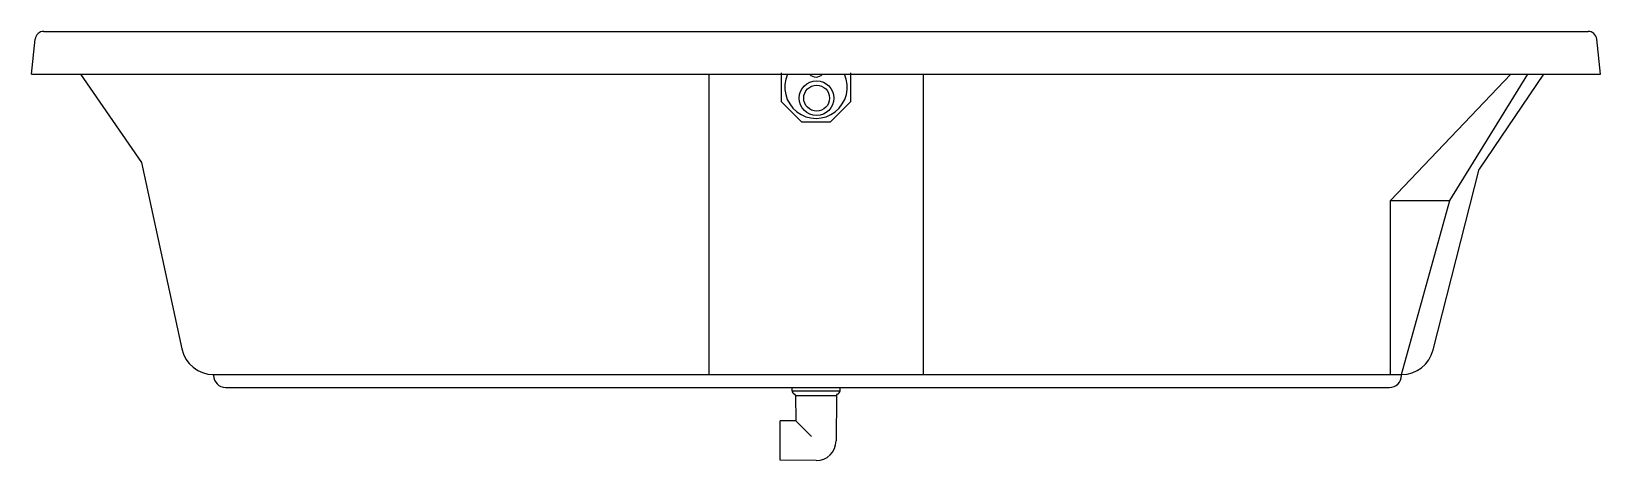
# Model space of a CAD drawing. Header units: millimetres. Extents: x -1269.76 to -1267.93, y 2229.23 to 2229.73.
import ezdxf

# ---------------------------------------------------------------- set-up
doc = ezdxf.new("R2010")
doc.units = ezdxf.units.MM
doc.header["$LTSCALE"] = 10
doc.layers.add('jacuzzi', color=1, linetype='Continuous')

msp = doc.modelspace()

# ---------------------------------------------------------------- linework, layer by layer
at = {"layer": 'jacuzzi'}
for p, q in [((-1269.7432, 2229.7342), (-1267.9421, 2229.7342)), ((-1269.7576, 2229.6842), (-1269.7531, 2229.7253)), ((-1267.9276, 2229.6842), (-1267.9321, 2229.7253)), ((-1269.7576, 2229.6842), (-1267.9276, 2229.6842)), ((-1269.7003, 2229.6842), (-1269.6294, 2229.5812)), ((-1268.9676, 2229.6842), (-1268.9676, 2229.3342)), ((-1268.7176, 2229.6842), (-1268.7176, 2229.3342)), ((-1268.1725, 2229.5371), (-1268.0324, 2229.6842)), ((-1268.1036, 2229.5371), (-1268.0126, 2229.6842)), ((-1267.9943, 2229.6842), (-1268.0692, 2229.5735)), ((-1269.6294, 2229.5812), (-1269.5823, 2229.3641)), ((-1268.123, 2229.3628), (-1268.0692, 2229.5735)), ((-1268.1725, 2229.3342), (-1268.1725, 2229.5371)), ((-1268.1725, 2229.5371), (-1268.1036, 2229.5371)), ((-1268.16, 2229.3342), (-1268.1036, 2229.5371)), ((-1269.5451, 2229.3342), (-1268.1598, 2229.3342)), ((-1269.5451, 2229.3332), (-1269.5451, 2229.3342)), ((-1268.1598, 2229.3332), (-1268.1598, 2229.3342)), ((-1269.5311, 2229.3192), (-1268.8146, 2229.3192)), ((-1268.8706, 2229.3152), (-1268.8706, 2229.3192)), ((-1268.8706, 2229.3152), (-1268.8146, 2229.3152)), ((-1268.8664, 2229.3099), (-1268.8662, 2229.2804)), ((-1268.8664, 2229.3099), (-1268.8189, 2229.3099)), ((-1268.8189, 2229.3099), (-1268.8193, 2229.2568)), ((-1268.8146, 2229.3152), (-1268.8146, 2229.3192)), ((-1268.8146, 2229.3192), (-1268.1738, 2229.3192)), ((-1268.8662, 2229.2804), (-1268.8846, 2229.2802)), ((-1268.8846, 2229.2783), (-1268.8846, 2229.2802)), ((-1268.8846, 2229.2356), (-1268.8846, 2229.2788)), ((-1268.8662, 2229.2804), (-1268.8478, 2229.262)), ((-1268.8846, 2229.2342), (-1268.8846, 2229.2361)), ((-1268.8426, 2229.2338), (-1268.8846, 2229.2342))]:
    msp.add_line(p, q, dxfattribs=at)
for points in [[(-1268.8831, 2229.686), (-1268.8831, 2229.6524), (-1268.8594, 2229.6287), (-1268.859, 2229.6287)], [(-1268.8594, 2229.6287), (-1268.8259, 2229.6287), (-1268.8021, 2229.6524), (-1268.8021, 2229.686)]]:
    msp.add_lwpolyline(points, dxfattribs=at)
for radius in [0.0202, 0.0151]:
    msp.add_circle((-1268.8419, 2229.6564), radius, dxfattribs=at)
for centre, radius, start, end in [((-1269.7432, 2229.7242), 0.01, 90, 173.7238), ((-1267.9421, 2229.7242), 0.01, 6.2762, 90), ((-1268.8426, 2229.6692), 0.0364, 155.6879, 24.3121), ((-1268.8426, 2229.6915), 0.0105, 224.0578, 315.9422), ((-1269.5451, 2229.3722), 0.038, 192.2648, 270), ((-1268.1598, 2229.3722), 0.038, 270, 345.6797), ((-1268.1598, 2229.3722), 0.038, 270, 345.6797), ((-1269.5311, 2229.3332), 0.014, 180, 270), ((-1268.1738, 2229.3332), 0.014, 270, 0), ((-1268.8667, 2229.3152), 0.0039, 180, 257.8805), ((-1268.8679, 2229.3099), 0.0015, 0.5, 77.8805), ((-1268.8174, 2229.3099), 0.0015, 102.1195, 179.5), ((-1268.8185, 2229.3152), 0.0039, 282.1195, 0), ((-1268.8424, 2229.257), 0.0232, 269.5, 359.5)]:
    msp.add_arc(centre, radius, start, end, dxfattribs=at)

doc.saveas('drawing.dxf')
